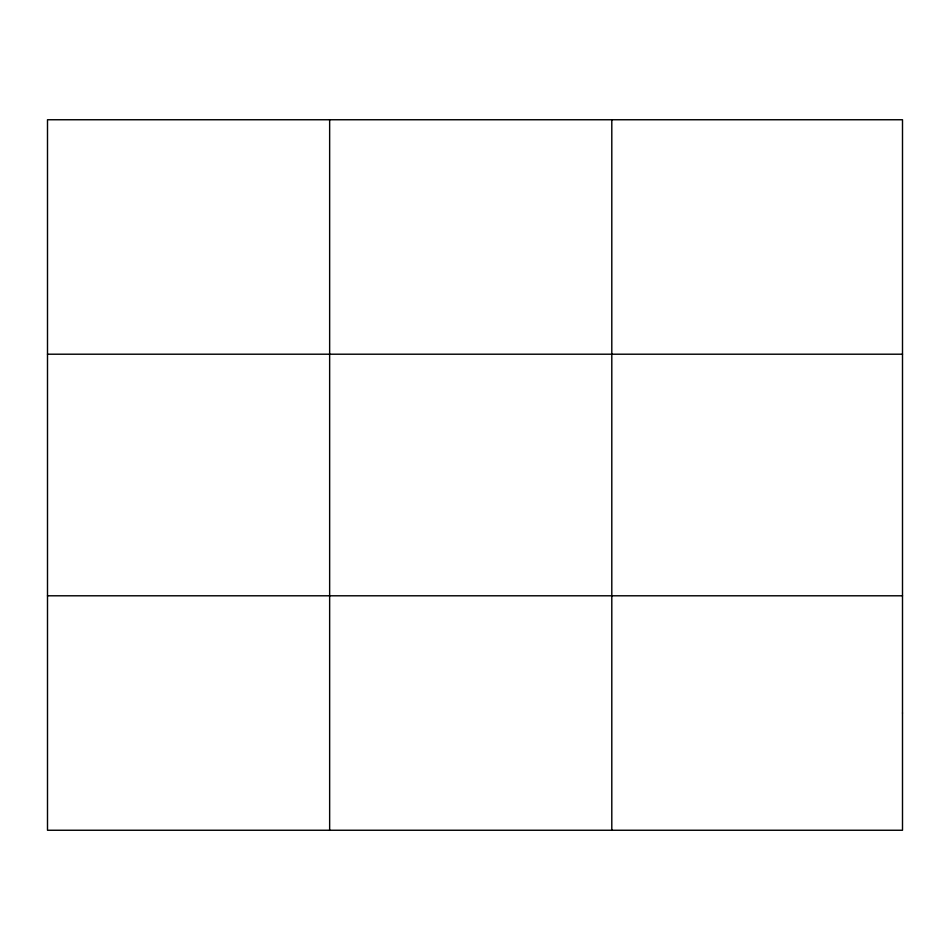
<?xml version="1.0" encoding="UTF-8"?>
<svg xmlns="http://www.w3.org/2000/svg" width="950" height="950" viewBox="0 0 950 950"><rect width="100%" height="100%" fill="white"/><g stroke="black" fill="none" stroke-linecap="round" stroke-linejoin="round"><path stroke-width="1.43" d="M329.65 830.252L329.65 119.748M611.8 830.252L611.8 119.748M47.5 354.207L902.5 354.207M47.5 595.793L902.5 595.793M902.5 713.023L902.5 830.252L47.5 830.252L47.5 119.748L902.5 119.748L902.5 713.023"/></g></svg>
